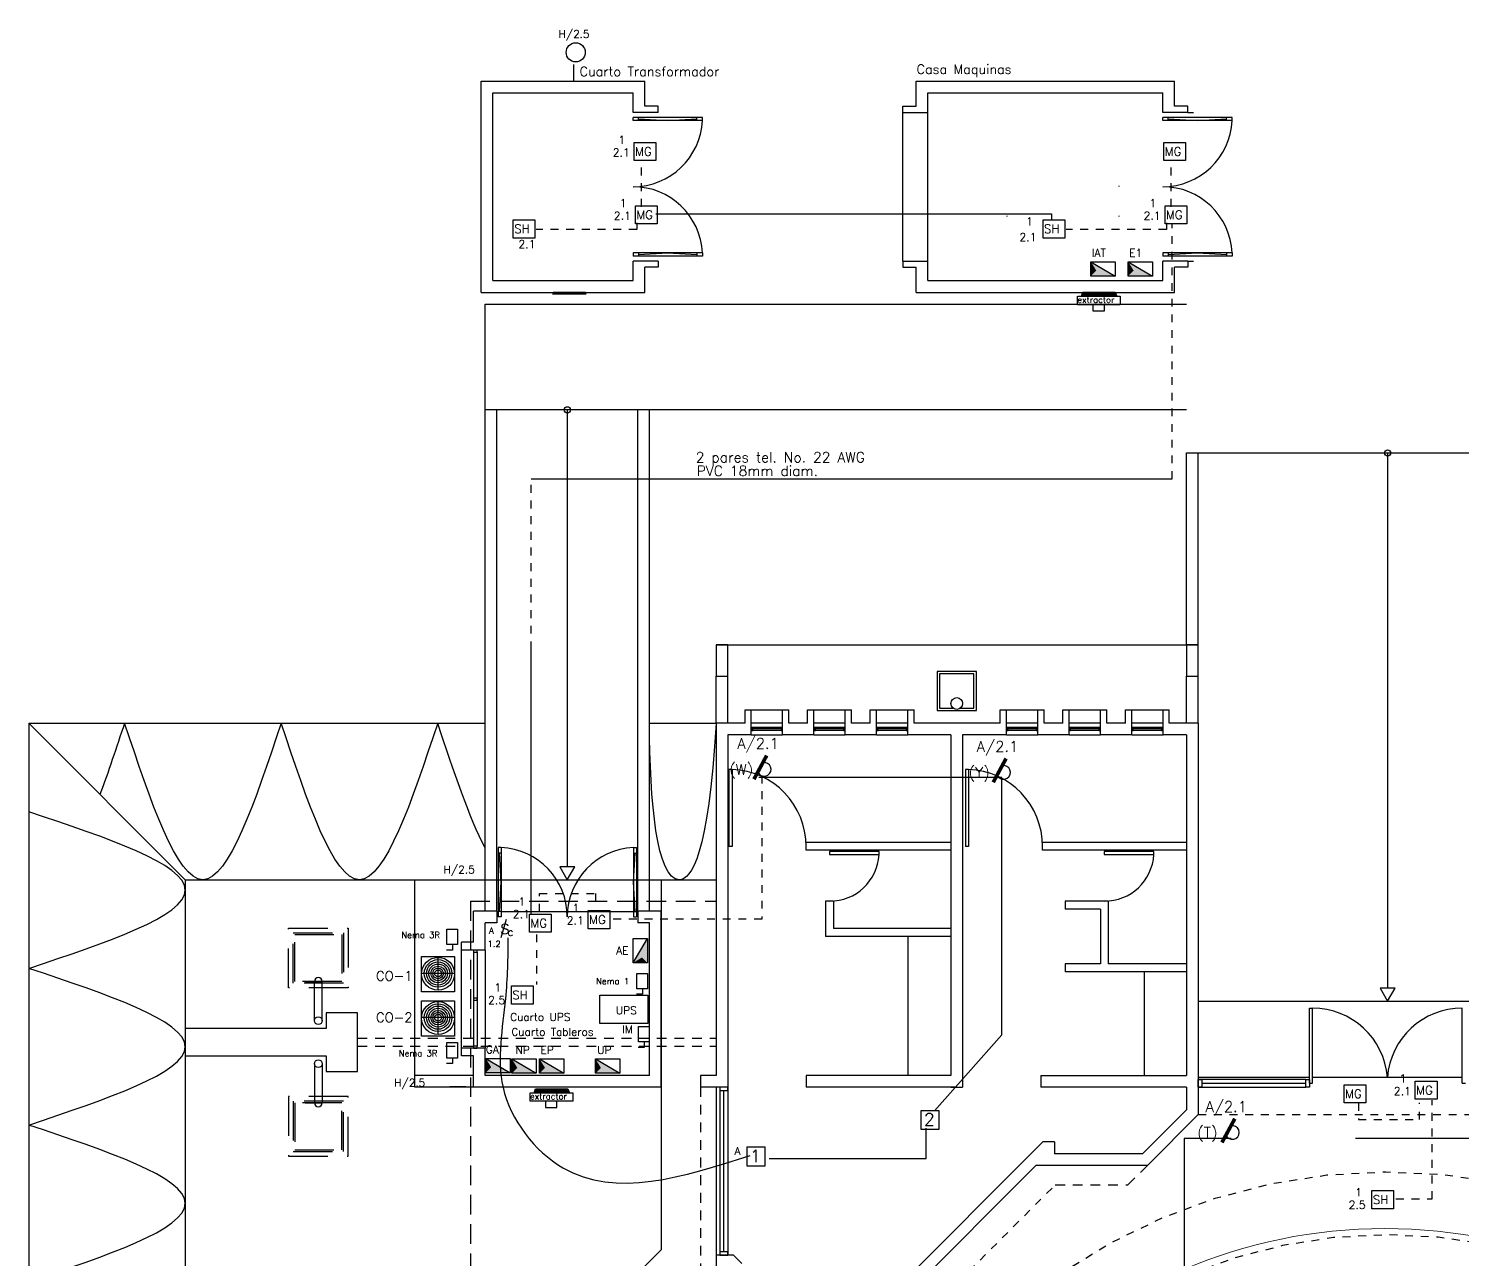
# Model space of a CAD drawing. Extents: x 638.8 to 694.4, y 623.5 to 665.5.
# Drawn here: x 659.63 to 677.94, y 649.79 to 665.51 of the extents above; entities that cross this region are included whole.
import ezdxf

# ---------------------------------------------------------------- set-up
doc = ezdxf.new("R2010")
doc.units = 0
doc.header["$LTSCALE"] = 0.5
doc.header["$MEASUREMENT"] = 0
for name, pattern in [('DASHDOTX2', [2, 1, -0.5, 0, -0.5]), ('DASHED2', [0.375, 0.25, -0.125]), ('HIDDEN', [0.375, 0.25, -0.125]), ('HIDDEN2', [0.1875, 0.125, -0.0625]), ('PHANTOM2', [31.75, 15.875, -3.175, 3.175, -3.175, 3.175, -3.175])]:
    doc.linetypes.add(name, pattern=pattern)
for name, color, linetype in [('ALUMBRADO', 3, 'CONTINUOUS'), ('columnas', 5, 'CONTINUOUS'), ('LUCES', 170, 'CONTINUOUS'), ('METAL', 6, 'CONTINUOUS'), ('MUEBLES', 6, 'CONTINUOUS'), ('paredbaños', 6, 'CONTINUOUS'), ('paredes', 1, 'CONTINUOUS'), ('PROYECCIONES', 6, 'HIDDEN'), ('PUERTAS', 6, 'CONTINUOUS'), ('SEÑALES', 4, 'CONTINUOUS'), ('talud', 5, 'CONTINUOUS'), ('texturas', 6, 'CONTINUOUS'), ('TOMAS', 4, 'HIDDEN2'), ('TUBERIA', 3, 'DASHDOTX2'), ('tuberia_alumbrado', 3, 'DASHED2'), ('UNIFILAR', 1, 'CONTINUOUS'), ('ventana', 6, 'CONTINUOUS'), ('ventanas', 6, 'CONTINUOUS')]:
    doc.layers.add(name, color=color, linetype=linetype)
doc.styles.add('romans', font='romans.shx')
doc.styles.add('STYLE2', font='romans.shx')

msp = doc.modelspace()

# ---------------------------------------------------------------- linework, layer by layer
at = {"layer": 'ALUMBRADO', "linetype": 'Continuous'}
for p, q in [((666.591, 665.049), (666.591, 664.846)), ((665.213, 651.996), (665.01, 651.996))]:
    msp.add_line(p, q, dxfattribs=at)
at = {"layer": 'ALUMBRADO', "const_width": 0.0468}
for points in [[(669.058, 656.226), (668.895, 655.923)], [(672.116, 656.188), (671.952, 655.884)], [(675.038, 651.588), (674.874, 651.284)]]:
    msp.add_lwpolyline(points, dxfattribs=at)
at = {"layer": 'ALUMBRADO', "color": 5}
for points in [[(671.033, 651.693), (671.258, 651.693), (671.258, 651.449), (671.033, 651.449)], [(668.81, 651.227), (669.034, 651.227), (669.034, 650.983), (668.81, 650.983)]]:
    msp.add_lwpolyline(points, close=True, dxfattribs=at)
at = {"layer": 'ALUMBRADO'}
msp.add_circle((666.618, 665.206), 0.122, dxfattribs=at)
for centre in [(669.026, 656.049), (672.084, 656.01), (675.006, 651.411)]:
    msp.add_arc(centre, 0.0878, 202.0969, 81.2238, dxfattribs=at)
at = {"layer": 'columnas'}
msp.add_lwpolyline([(661.63, 652.74), (661.63, 652.39), (663.43, 652.39), (663.43, 652.19), (663.83, 652.19), (663.83, 652.94), (663.43, 652.94), (663.43, 652.74), (661.63, 652.74)], dxfattribs=at)
at = {"layer": 'LUCES'}
msp.add_line((665.73, 654.13), (665.662, 653.897), dxfattribs=at)
at = {"layer": 'METAL'}
msp.add_circle((671.486, 656.89), 0.075, dxfattribs=at)
at = {"layer": 'MUEBLES'}
for p, q in [((670.861, 653.915), (670.861, 652.14)), ((673.881, 653.465), (673.881, 652.14))]:
    msp.add_line(p, q, dxfattribs=at)
at = {"layer": 'MUEBLES', "color": 1, "linetype": 'Continuous', "ltscale": 0.01}
for centre, start, end in [((673.562, 663.492), 90, 180), ((672.129, 663.117), 180, 270), ((673.562, 663.117), 180, 270)]:
    msp.add_arc(centre, 0.005, start, end, dxfattribs=at)
at = {"layer": 'paredbaños'}
for p, q in [((671.411, 655.115), (669.561, 655.115)), ((669.561, 655.015), (669.561, 655.115)), ((672.581, 655.015), (672.581, 655.115)), ((674.421, 655.115), (672.581, 655.115)), ((671.411, 655.015), (669.561, 655.015)), ((674.421, 655.015), (672.581, 655.015)), ((669.811, 654.365), (669.811, 653.915)), ((669.911, 654.365), (669.811, 654.365)), ((669.911, 654.365), (669.911, 654.015)), ((673.421, 654.365), (672.871, 654.365)), ((672.871, 654.365), (672.871, 654.265)), ((673.321, 654.265), (672.871, 654.265)), ((673.321, 654.265), (673.321, 653.565)), ((673.421, 654.365), (673.421, 653.565)), ((671.411, 654.015), (669.911, 654.015)), ((671.411, 653.915), (669.811, 653.915)), ((673.321, 653.565), (672.871, 653.565)), ((672.871, 653.565), (672.871, 653.465)), ((674.421, 653.465), (672.871, 653.465)), ((674.421, 653.565), (673.421, 653.565))]:
    msp.add_line(p, q, dxfattribs=at)
at = {"layer": 'paredes', "linetype": 'Continuous'}
for p, q in [((665.41, 664.839), (667.501, 664.839)), ((665.41, 662.429), (665.41, 664.839)), ((667.501, 664.519), (667.501, 664.839)), ((670.968, 664.839), (674.268, 664.839)), ((670.968, 664.519), (670.968, 664.839)), ((674.268, 664.519), (674.268, 664.839)), ((665.56, 664.689), (667.351, 664.689)), ((665.56, 662.349), (665.56, 664.689)), ((667.351, 664.439), (667.351, 664.689)), ((671.118, 664.689), (674.118, 664.689)), ((671.118, 664.439), (671.118, 664.689)), ((674.118, 664.439), (674.118, 664.689)), ((667.671, 664.519), (667.501, 664.519)), ((667.671, 664.439), (667.671, 664.519)), ((670.798, 664.519), (670.968, 664.519)), ((670.798, 664.439), (670.798, 664.519)), ((674.438, 664.519), (674.268, 664.519)), ((674.438, 664.439), (674.438, 664.519)), ((667.671, 664.439), (667.351, 664.439)), ((670.798, 664.439), (671.118, 664.439)), ((674.438, 664.439), (674.118, 664.439)), ((665.41, 662.141), (665.41, 662.461)), ((665.56, 662.291), (665.56, 662.541)), ((667.351, 662.291), (667.351, 662.541)), ((667.671, 662.541), (667.351, 662.541)), ((667.501, 662.141), (667.501, 662.461)), ((667.671, 662.461), (667.501, 662.461)), ((667.671, 662.541), (667.671, 662.461)), ((670.798, 662.541), (671.118, 662.541)), ((670.798, 662.541), (670.798, 662.461)), ((670.798, 662.461), (670.968, 662.461)), ((670.968, 662.141), (670.968, 662.461)), ((671.118, 662.291), (671.118, 662.541)), ((674.118, 662.291), (674.118, 662.541)), ((674.438, 662.541), (674.118, 662.541)), ((674.268, 662.141), (674.268, 662.461)), ((674.438, 662.461), (674.268, 662.461)), ((674.438, 662.541), (674.438, 662.461)), ((665.56, 662.291), (667.351, 662.291)), ((671.118, 662.291), (674.118, 662.291)), ((665.41, 662.141), (667.501, 662.141)), ((670.968, 662.141), (674.268, 662.141))]:
    msp.add_line(p, q, dxfattribs=at)
at = {"layer": 'paredes', "color": 1, "linetype": 'Continuous'}
for p, q in [((670.798, 662.541), (670.798, 664.439)), ((671.118, 662.541), (671.118, 664.439))]:
    msp.add_line(p, q, dxfattribs=at)
at = {"layer": 'paredes', "color": 5}
msp.add_line((668.411, 657.64), (668.561, 657.64), dxfattribs=at)
at = {"layer": 'paredes'}
for p, q in [((668.781, 656.64), (668.781, 656.81)), ((668.781, 656.81), (668.861, 656.81)), ((668.861, 656.64), (668.861, 656.81)), ((669.261, 656.64), (669.261, 656.81)), ((669.261, 656.81), (669.341, 656.81)), ((669.341, 656.64), (669.341, 656.81)), ((669.581, 656.64), (669.581, 656.81)), ((669.581, 656.81), (669.661, 656.81)), ((669.661, 656.64), (669.661, 656.81)), ((670.061, 656.81), (670.141, 656.81)), ((670.061, 656.64), (670.061, 656.81)), ((670.141, 656.64), (670.141, 656.81)), ((670.381, 656.64), (670.381, 656.81)), ((670.381, 656.81), (670.461, 656.81)), ((670.461, 656.64), (670.461, 656.81)), ((670.861, 656.64), (670.861, 656.81)), ((670.861, 656.81), (670.941, 656.81)), ((670.941, 656.64), (670.941, 656.81)), ((672.041, 656.64), (672.041, 656.81)), ((672.041, 656.81), (672.121, 656.81)), ((672.121, 656.64), (672.121, 656.81)), ((672.521, 656.64), (672.521, 656.81)), ((672.521, 656.81), (672.601, 656.81)), ((672.601, 656.64), (672.601, 656.81)), ((672.841, 656.64), (672.841, 656.81)), ((672.841, 656.81), (672.921, 656.81)), ((672.921, 656.64), (672.921, 656.81)), ((673.321, 656.81), (673.401, 656.81)), ((673.321, 656.64), (673.321, 656.81)), ((673.401, 656.64), (673.401, 656.81)), ((673.641, 656.64), (673.641, 656.81)), ((673.641, 656.81), (673.721, 656.81)), ((673.721, 656.64), (673.721, 656.81)), ((674.121, 656.64), (674.121, 656.81)), ((674.121, 656.81), (674.201, 656.81)), ((674.201, 656.64), (674.201, 656.81)), ((668.411, 656.64), (668.411, 652.14)), ((668.781, 656.64), (668.411, 656.64)), ((668.861, 656.49), (668.861, 656.64)), ((669.261, 656.49), (669.261, 656.64)), ((669.581, 656.64), (669.341, 656.64)), ((669.661, 656.49), (669.661, 656.64)), ((669.661, 656.49), (669.661, 656.64)), ((670.061, 656.49), (670.061, 656.64)), ((670.061, 656.49), (670.061, 656.64)), ((670.381, 656.64), (670.141, 656.64)), ((670.461, 656.49), (670.461, 656.64)), ((670.861, 656.49), (670.861, 656.64)), ((672.041, 656.64), (670.941, 656.64)), ((672.121, 656.49), (672.121, 656.64)), ((672.521, 656.49), (672.521, 656.64)), ((672.841, 656.64), (672.601, 656.64)), ((672.921, 656.49), (672.921, 656.64)), ((672.921, 656.49), (672.921, 656.64)), ((673.321, 656.49), (673.321, 656.64)), ((673.321, 656.49), (673.321, 656.64)), ((673.641, 656.64), (673.401, 656.64)), ((673.721, 656.49), (673.721, 656.64)), ((674.121, 656.49), (674.121, 656.64)), ((674.571, 656.64), (674.201, 656.64)), ((674.571, 656.64), (674.571, 651.64)), ((668.561, 656.49), (668.561, 651.99)), ((668.861, 656.49), (668.561, 656.49)), ((669.661, 656.49), (669.261, 656.49)), ((670.461, 656.49), (670.061, 656.49)), ((671.411, 656.49), (670.861, 656.49)), ((671.411, 656.49), (671.411, 652.14)), ((671.561, 656.49), (671.561, 651.99)), ((672.121, 656.49), (671.561, 656.49)), ((672.921, 656.49), (672.521, 656.49)), ((673.721, 656.49), (673.321, 656.49)), ((674.421, 656.49), (674.121, 656.49)), ((674.421, 656.49), (674.421, 652.14)), ((665.611, 654.24), (665.311, 654.24)), ((665.311, 653.84), (665.311, 654.24)), ((665.611, 654.24), (665.461, 654.24)), ((665.611, 654.24), (665.611, 654.09)), ((667.711, 654.24), (667.411, 654.24)), ((667.411, 654.24), (667.411, 654.09)), ((667.711, 651.99), (667.711, 654.24)), ((665.461, 653.74), (665.461, 654.09)), ((665.611, 654.09), (665.461, 654.09)), ((667.561, 654.09), (667.411, 654.09)), ((667.561, 652.14), (667.561, 654.09)), ((665.311, 653.84), (665.161, 653.84)), ((665.161, 653.74), (665.161, 653.84)), ((665.461, 653.74), (665.161, 653.74)), ((665.461, 652.49), (665.161, 652.49)), ((665.161, 652.39), (665.161, 652.49)), ((665.311, 652.39), (665.161, 652.39)), ((665.311, 651.99), (665.311, 652.39)), ((665.461, 652.14), (665.461, 652.49)), ((667.561, 652.14), (665.461, 652.14)), ((668.411, 652.14), (668.211, 652.14)), ((668.211, 652.14), (668.211, 651.99)), ((671.411, 652.14), (669.561, 652.14)), ((669.561, 652.14), (669.561, 651.99)), ((672.561, 652.14), (674.421, 652.14)), ((672.561, 652.14), (672.561, 651.99)), ((667.711, 651.99), (665.311, 651.99)), ((668.561, 651.99), (668.211, 651.99)), ((671.48, 651.99), (669.561, 651.99)), ((671.411, 651.99), (671.561, 651.99)), ((674.421, 651.99), (672.561, 651.99)), ((674.421, 651.99), (674.421, 651.702)), ((673.859, 651.14), (674.421, 651.702)), ((673.921, 650.99), (674.571, 651.64)), ((669.49, 648.195), (672.585, 651.29)), ((672.735, 651.29), (672.585, 651.29)), ((672.735, 651.29), (672.735, 651.14)), ((673.859, 651.14), (672.735, 651.14)), ((669.596, 648.089), (672.497, 650.99)), ((673.921, 650.99), (672.497, 650.99)), ((668.633, 649.845), (668.411, 649.845)), ((668.411, 649.845), (668.411, 649.622)), ((668.739, 649.739), (668.633, 649.845))]:
    msp.add_line(p, q, dxfattribs=at)
at = {"layer": 'paredes', "color": 1}
for p, q in [((668.861, 656.81), (669.261, 656.81)), ((669.661, 656.81), (670.061, 656.81)), ((670.461, 656.81), (670.861, 656.81)), ((672.121, 656.81), (672.521, 656.81)), ((672.921, 656.81), (673.321, 656.81)), ((673.721, 656.81), (674.121, 656.81)), ((669.261, 656.64), (668.861, 656.64)), ((670.061, 656.64), (669.661, 656.64)), ((670.861, 656.64), (670.461, 656.64)), ((672.521, 656.64), (672.121, 656.64)), ((673.321, 656.64), (672.921, 656.64)), ((674.121, 656.64), (673.721, 656.64)), ((668.861, 656.49), (669.261, 656.49)), ((669.661, 656.49), (670.061, 656.49)), ((670.461, 656.49), (670.861, 656.49)), ((672.121, 656.49), (672.521, 656.49)), ((672.921, 656.49), (673.321, 656.49)), ((673.721, 656.49), (674.121, 656.49)), ((665.666, 654.235), (667.356, 654.235))]:
    msp.add_line(p, q, dxfattribs=at)
at = {"layer": 'paredes'}
for points in [[(668.411, 657.24), (668.561, 657.24), (668.561, 657.64), (668.411, 657.64)], [(674.421, 657.24), (674.571, 657.24), (674.571, 657.64), (674.421, 657.64)]]:
    msp.add_lwpolyline(points, close=True, dxfattribs=at)
at = {"layer": 'PROYECCIONES', "color": 1, "ltscale": 2}
for q in [(665.272, 632.744), (668.411, 654.365)]:
    msp.add_line((665.272, 654.365), q, dxfattribs=at)
at = {"layer": 'PROYECCIONES'}
for p, q in [((663.83, 652.615), (668.411, 652.615)), ((663.83, 652.515), (668.411, 652.515)), ((668.211, 651.99), (668.211, 649.422)), ((673.673, 650.743), (673.921, 650.99)), ((672.744, 650.743), (673.673, 650.743))]:
    msp.add_line(p, q, dxfattribs=at)
at = {"layer": 'PROYECCIONES', "ltscale": 0.8}
for p, q in [((674.571, 651.64), (679.41, 651.64)), ((668.531, 646.53), (672.744, 650.743))]:
    msp.add_line(p, q, dxfattribs=at)
for radius, start in [(7.35, 270.3718), (6.55, 270.4172)]:
    msp.add_arc((676.99, 643.555), radius, start, 270, dxfattribs=at)
at = {"layer": 'PUERTAS'}
for p, q in [((667.351, 664.335), (667.351, 664.375)), ((668.236, 664.375), (667.351, 664.375)), ((668.236, 664.335), (667.351, 664.335)), ((667.421, 664.335), (667.421, 664.375)), ((668.166, 664.335), (668.166, 664.375)), ((668.236, 664.335), (668.236, 664.375)), ((674.118, 664.335), (674.118, 664.375)), ((675.003, 664.375), (674.118, 664.375)), ((675.003, 664.335), (674.118, 664.335)), ((674.188, 664.335), (674.188, 664.375)), ((674.933, 664.335), (674.933, 664.375)), ((675.003, 664.335), (675.003, 664.375)), ((667.351, 662.645), (667.351, 662.605)), ((668.236, 662.645), (667.351, 662.645)), ((667.421, 662.645), (667.421, 662.605)), ((668.166, 662.645), (668.166, 662.605)), ((668.236, 662.645), (668.236, 662.605)), ((674.118, 662.645), (674.118, 662.605)), ((675.003, 662.645), (674.118, 662.645)), ((674.188, 662.645), (674.188, 662.605)), ((674.933, 662.645), (674.933, 662.605)), ((675.003, 662.645), (675.003, 662.605)), ((668.236, 662.605), (667.351, 662.605)), ((675.003, 662.605), (674.118, 662.605)), ((668.576, 656.049), (668.576, 655.065)), ((668.616, 656.049), (668.576, 656.049)), ((668.616, 656.049), (668.616, 655.065)), ((671.636, 656.049), (671.596, 656.049)), ((671.596, 656.049), (671.596, 655.065)), ((671.636, 656.049), (671.636, 655.065)), ((665.626, 655.05), (665.626, 654.165)), ((665.666, 655.05), (665.626, 655.05)), ((665.666, 654.98), (665.626, 654.98)), ((665.666, 655.05), (665.666, 654.165)), ((667.356, 655.05), (667.356, 654.165)), ((667.356, 655.05), (667.396, 655.05)), ((667.356, 654.98), (667.396, 654.98)), ((667.396, 655.05), (667.396, 654.165)), ((668.616, 655.065), (668.576, 655.065)), ((671.636, 655.065), (671.596, 655.065)), ((665.666, 654.235), (665.626, 654.235)), ((667.356, 654.235), (667.396, 654.235)), ((665.666, 654.165), (665.626, 654.165)), ((667.356, 654.165), (667.396, 654.165)), ((675.99, 652.04), (675.99, 653)), ((675.99, 653), (676.03, 653)), ((676.03, 652.04), (676.03, 653)), ((677.944, 652.04), (677.944, 653)), ((675.99, 652.04), (676.03, 652.04)), ((677.944, 652.04), (677.984, 652.04))]:
    msp.add_line(p, q, dxfattribs=at)
at = {"layer": 'PUERTAS', "color": 6}
for p, q in [((667.421, 664.355), (667.793, 664.335)), ((667.793, 664.335), (668.166, 664.355)), ((674.188, 664.355), (674.56, 664.335)), ((674.56, 664.335), (674.933, 664.355)), ((667.421, 662.625), (667.793, 662.645)), ((667.793, 662.645), (668.166, 662.625)), ((674.188, 662.625), (674.56, 662.645)), ((674.56, 662.645), (674.933, 662.625)), ((665.666, 654.608), (665.646, 654.98)), ((667.356, 654.608), (667.376, 654.98)), ((665.646, 654.235), (665.666, 654.608)), ((667.376, 654.235), (667.356, 654.608))]:
    msp.add_line(p, q, dxfattribs=at)
at = {"layer": 'PUERTAS'}
for points in [[(669.861, 655), (669.861, 654.96), (670.494, 654.96), (670.494, 655)], [(673.371, 655), (673.371, 654.96), (674.005, 654.96), (674.005, 655)]]:
    msp.add_lwpolyline(points, close=True, dxfattribs=at)
for centre, radius, start, end in [((667.35, 664.377), 0.887, 270.0448, 357.3062), ((674.117, 664.377), 0.887, 270.0448, 357.3062), ((667.35, 662.603), 0.887, 2.6938, 89.9552), ((674.117, 662.603), 0.887, 2.6938, 89.9552), ((668.577, 655.066), 0.984, 359.9736, 87.7351), ((671.598, 655.066), 0.984, 359.9736, 87.7351), ((665.624, 654.165), 0.887, 0.0448, 87.3062), ((667.397, 654.165), 0.887, 92.6938, 179.9552), ((669.861, 655), 0.635, 270, 356.3884), ((673.371, 655), 0.635, 270, 356.3884), ((676.03, 652.04), 0.96, 4.4808, 90), ((677.944, 652.04), 0.96, 90, 175.5192)]:
    msp.add_arc(centre, radius, start, end, dxfattribs=at)
at = {"layer": 'SEÑALES', "color": 5}
for points in [[(667.365, 664.055), (667.642, 664.055), (667.642, 663.823), (667.365, 663.823)], [(674.132, 664.055), (674.409, 664.055), (674.409, 663.823), (674.132, 663.823)], [(667.38, 663.247), (667.657, 663.247), (667.657, 663.015), (667.38, 663.015)], [(674.147, 663.247), (674.424, 663.247), (674.424, 663.015), (674.147, 663.015)], [(665.821, 663.067), (666.098, 663.067), (666.098, 662.835), (665.821, 662.835)], [(672.588, 663.067), (672.865, 663.067), (672.865, 662.835), (672.588, 662.835)], [(666.028, 654.2), (666.306, 654.2), (666.306, 653.968), (666.028, 653.968)], [(666.778, 654.246), (667.055, 654.246), (667.055, 654.014), (666.778, 654.014)], [(665.796, 653.283), (666.073, 653.283), (666.073, 653.051), (665.796, 653.051)], [(676.435, 652.022), (676.712, 652.022), (676.712, 651.79), (676.435, 651.79)], [(677.343, 652.067), (677.621, 652.067), (677.621, 651.835), (677.343, 651.835)]]:
    msp.add_lwpolyline(points, close=True, dxfattribs=at)
at = {"layer": 'SEÑALES', "color": 6}
msp.add_lwpolyline([(676.789, 650.669), (677.066, 650.669), (677.066, 650.437), (676.789, 650.437)], close=True, dxfattribs=at)
at = {"layer": 'talud', "color": 1, "linetype": 'Continuous'}
for p, q in [((674.438, 664.439), (674.51, 664.439)), ((674.438, 662.541), (674.51, 662.541))]:
    msp.add_line(p, q, dxfattribs=at)
at = {"layer": 'talud', "color": 1}
for p, q in [((674.421, 660.09), (679.56, 660.09)), ((674.421, 657.64), (674.421, 660.09)), ((674.571, 657.64), (674.571, 660.09)), ((674.571, 653.09), (679.41, 653.09))]:
    msp.add_line(p, q, dxfattribs=at)
at = {"layer": 'talud'}
for p, q in [((674.421, 657.64), (674.571, 657.64)), ((659.63, 656.64), (665.461, 656.64)), ((661.63, 654.64), (659.63, 656.64)), ((659.63, 656.64), (659.63, 629.507)), ((667.561, 656.64), (668.411, 656.64)), ((661.63, 654.64), (665.461, 654.64)), ((661.63, 654.64), (661.63, 631.507)), ((667.561, 654.64), (668.411, 654.64))]:
    msp.add_line(p, q, dxfattribs=at)
at = {"layer": 'talud', "color": 6}
for p, q in [((668.411, 656.64), (668.411, 657.24)), ((668.561, 656.64), (668.561, 657.24)), ((674.421, 656.64), (674.421, 657.24)), ((674.571, 656.64), (674.571, 657.24))]:
    msp.add_line(p, q, dxfattribs=at)
at = {"layer": 'texturas', "color": 1}
for p, q in [((665.461, 654.24), (665.461, 661.99)), ((665.461, 661.99), (674.421, 661.99)), ((674.421, 660.64), (665.461, 660.64)), ((665.611, 654.24), (665.611, 660.64)), ((666.511, 660.64), (666.511, 654.804)), ((667.411, 654.24), (667.411, 660.64)), ((667.561, 654.24), (667.561, 660.64)), ((676.99, 660.09), (676.99, 653.254)), ((664.561, 651.99), (664.561, 654.64)), ((665.461, 654.64), (667.561, 654.64)), ((667.711, 654.64), (667.711, 649.912)), ((665.161, 652.49), (665.161, 653.74)), ((665.461, 653.74), (665.461, 652.49)), ((665.311, 652.14), (664.561, 652.14)), ((665.311, 651.99), (664.561, 651.99)), ((667.205, 649.406), (667.711, 649.912))]:
    msp.add_line(p, q, dxfattribs=at)
at = {"layer": 'texturas', "linetype": 'Continuous'}
msp.add_line((668.561, 657.64), (674.421, 657.64), dxfattribs=at)
at = {"layer": 'texturas', "color": 1}
for points in [[(666.511, 654.64), (666.605, 654.804), (666.416, 654.804)], [(676.99, 653.09), (677.085, 653.254), (676.896, 653.254)]]:
    msp.add_lwpolyline(points, close=True, dxfattribs=at)
for centre in [(666.511, 660.64), (676.99, 660.09)]:
    msp.add_circle(centre, 0.04, dxfattribs=at)
at = {"layer": 'texturas'}
for points in [[(660.855, 656.64), (660.75, 656.326), (660.646, 656.012), (660.541, 655.729)], [(665.461, 655.045), (665.259, 655.429), (665.057, 656.034), (664.855, 656.64)]]:
    msp.add_open_spline(points, degree=3, dxfattribs=at)
for points in [[(662.855, 656.64), (661.855, 654.64), (660.855, 656.64)], [(664.855, 656.64), (663.855, 654.64), (662.855, 656.64)], [(659.63, 653.507), (661.63, 654.507), (659.63, 655.507)], [(659.63, 651.507), (661.63, 652.507), (659.63, 653.507)], [(659.63, 649.507), (661.63, 650.507), (659.63, 651.507)]]:
    msp.add_spline(points, degree=3, dxfattribs=at)
msp.add_open_spline([(668.411, 656.64), (668.312, 654.949), (667.707, 654.084), (667.561, 655.64), (667.561, 656.64)], degree=3, knots=[0.993455, 0.993455, 0.993455, 0.993455, 2.236068, 4.472136, 4.472136, 4.472136, 4.472136], dxfattribs=at)
at = {"layer": 'TOMAS'}
for p, q in [((667.459, 663.234), (667.459, 663.823)), ((674.226, 663.234), (674.226, 663.823)), ((667.397, 663.028), (667.397, 662.945)), ((672.697, 663.143), (672.697, 663.077)), ((674.164, 663.028), (674.164, 662.945)), ((674.236, 659.759), (674.236, 663.007)), ((667.397, 662.945), (666.115, 662.945)), ((674.164, 662.945), (672.882, 662.945)), ((666.05, 657.582), (666.05, 659.759)), ((668.997, 655.97), (668.997, 654.134)), ((666.155, 654.23), (666.155, 654.462)), ((666.155, 654.462), (666.87, 654.462)), ((666.87, 654.462), (666.87, 654.288)), ((668.997, 654.134), (667.064, 654.134)), ((666.116, 653.94), (666.116, 653.303)), ((677.559, 650.562), (677.559, 651.825)), ((676.616, 651.789), (676.616, 651.576)), ((677.399, 651.576), (677.399, 651.789)), ((676.616, 651.576), (677.399, 651.576)), ((677.096, 650.562), (677.559, 650.562))]:
    msp.add_line(p, q, dxfattribs=at)
at = {"layer": 'TOMAS', "linetype": 'Continuous'}
for p, q in [((667.641, 663.143), (672.697, 663.143)), ((666.05, 659.759), (674.236, 659.759))]:
    msp.add_line(p, q, dxfattribs=at)
at = {"layer": 'TUBERIA', "color": 1}
for p, q in [((663.162, 653.34), (663.38, 653.34)), ((663.28, 652.84), (663.28, 653.34)), ((663.38, 652.84), (663.38, 653.34)), ((663.28, 652.29), (663.28, 651.79)), ((663.38, 652.29), (663.38, 651.79)), ((663.162, 651.79), (663.38, 651.79))]:
    msp.add_line(p, q, dxfattribs=at)
for points in [[(663.71, 653.26), (662.95, 653.26), (662.95, 654.02), (663.71, 654.02)], [(663.65, 653.32), (663.01, 653.32), (663.01, 653.96), (663.65, 653.96)], [(663.63, 653.34), (663.03, 653.34), (663.03, 653.94), (663.63, 653.94)], [(663.71, 651.87), (662.95, 651.87), (662.95, 651.11), (663.71, 651.11)], [(663.65, 651.81), (663.01, 651.81), (663.01, 651.17), (663.65, 651.17)], [(663.63, 651.79), (663.03, 651.79), (663.03, 651.19), (663.63, 651.19)]]:
    msp.add_lwpolyline(points, close=True, dxfattribs=at)
at = {"layer": 'TUBERIA', "color": 1, "linetype": 'Continuous'}
for centre in [(663.33, 652.84), (663.33, 652.29)]:
    msp.add_circle(centre, 0.05, dxfattribs=at)
for centre, start, end in [((663.33, 653.34), 0, 180), ((663.33, 651.79), 180, 0)]:
    msp.add_arc(centre, 0.05, start, end, dxfattribs=at)
at = {"layer": 'tuberia_alumbrado', "color": 4, "linetype": 'Continuous'}
for p, q in [((666.05, 654.208), (666.05, 657.582)), ((672.063, 655.945), (668.959, 655.945)), ((672.063, 652.66), (672.063, 655.945)), ((671.201, 651.687), (672.063, 652.66))]:
    msp.add_line(p, q, dxfattribs=at)
at = {"layer": 'tuberia_alumbrado', "color": 4, "linetype": 'PHANTOM2'}
for p, q in [((671.093, 651.08), (671.093, 651.468)), ((684.518, 651.333), (674.391, 651.333)), ((674.391, 651.333), (674.391, 647.705)), ((669.089, 651.08), (671.093, 651.08))]:
    msp.add_line(p, q, dxfattribs=at)
at = {"layer": 'tuberia_alumbrado', "color": 5, "linetype": 'Continuous', "lineweight": 15}
msp.add_circle((676.955, 643.6), 6.584, dxfattribs=at)
at = {"layer": 'tuberia_alumbrado', "color": 4, "linetype": 'PHANTOM2'}
msp.add_spline([(665.753, 653.898), (665.721, 653.121), (665.69, 651.987), (666.452, 650.962), (668.847, 651.117)], degree=3, dxfattribs=at)
at = {"layer": 'UNIFILAR', "color": 1}
for p, q in [((673.199, 662.532), (673.51, 662.348)), ((673.675, 662.532), (673.987, 662.348)), ((667.35, 653.576), (667.534, 653.888)), ((666.155, 652.351), (666.467, 652.167))]:
    msp.add_line(p, q, dxfattribs=at)
at = {"layer": 'UNIFILAR'}
for p, q in [((666.322, 662.123), (666.751, 662.123)), ((666.328, 662.143), (666.743, 662.143)), ((673.027, 661.983), (673.027, 662.092)), ((673.032, 662.092), (673.572, 662.092)), ((673.081, 662.092), (673.095, 662.143)), ((673.086, 662.107), (673.523, 662.107)), ((673.089, 662.123), (673.518, 662.123)), ((673.095, 662.143), (673.51, 662.143)), ((673.147, 662.143), (673.147, 662.091)), ((673.205, 662.142), (673.205, 662.091)), ((673.267, 662.142), (673.267, 662.093)), ((673.324, 662.143), (673.324, 662.092)), ((673.381, 662.142), (673.381, 662.092)), ((673.453, 662.143), (673.453, 662.093)), ((673.51, 662.143), (673.532, 662.091)), ((673.572, 662.092), (673.572, 661.983)), ((673.572, 661.983), (673.027, 661.983)), ((673.224, 661.983), (673.224, 661.905)), ((673.224, 661.905), (673.372, 661.905)), ((673.372, 661.905), (673.372, 661.983)), ((666.035, 651.81), (666.035, 651.919)), ((666.04, 651.919), (666.58, 651.919)), ((666.088, 651.919), (666.103, 651.97)), ((666.094, 651.934), (666.531, 651.934)), ((666.096, 651.95), (666.525, 651.95)), ((666.103, 651.97), (666.518, 651.97)), ((666.154, 651.97), (666.154, 651.917)), ((666.212, 651.969), (666.212, 651.917)), ((666.275, 651.969), (666.275, 651.92)), ((666.331, 651.97), (666.331, 651.919)), ((666.388, 651.969), (666.388, 651.919)), ((666.461, 651.97), (666.461, 651.92)), ((666.518, 651.97), (666.54, 651.917)), ((666.58, 651.919), (666.58, 651.81)), ((666.58, 651.81), (666.035, 651.81)), ((666.232, 651.81), (666.232, 651.731)), ((666.232, 651.731), (666.379, 651.731)), ((666.379, 651.731), (666.379, 651.81))]:
    msp.add_line(p, q, dxfattribs=at)
at = {"layer": 'UNIFILAR', "color": 3}
for p, q in [((664.86, 653.23), (664.86, 653.651)), ((665.043, 653.741), (664.966, 653.741)), ((665.043, 653.812), (665.043, 653.741)), ((665.063, 653.443), (664.641, 653.443)), ((667.471, 653.176), (667.393, 653.176)), ((667.471, 653.246), (667.471, 653.176)), ((664.86, 652.665), (664.86, 653.086)), ((665.063, 652.878), (664.641, 652.878)), ((667.493, 652.568), (667.493, 652.497)), ((667.493, 652.497), (667.415, 652.497)), ((665.043, 652.291), (664.966, 652.291)), ((665.043, 652.362), (665.043, 652.291))]:
    msp.add_line(p, q, dxfattribs=at)
at = {"layer": 'UNIFILAR', "color": 4}
msp.add_line((665.469, 652.358), (665.78, 652.174), dxfattribs=at)
at = {"layer": 'UNIFILAR', "color": 5}
msp.add_line((665.802, 652.351), (666.113, 652.167), dxfattribs=at)
at = {"layer": 'UNIFILAR', "color": 6}
msp.add_line((666.87, 652.351), (667.181, 652.167), dxfattribs=at)
at = {"layer": 'UNIFILAR', "color": 1}
for points in [[(673.199, 662.348), (673.199, 662.532), (673.51, 662.532), (673.51, 662.348)], [(673.675, 662.348), (673.675, 662.532), (673.987, 662.532), (673.987, 662.348)], [(667.534, 653.576), (667.35, 653.576), (667.35, 653.888), (667.534, 653.888)], [(666.155, 652.167), (666.155, 652.351), (666.467, 652.351), (666.467, 652.167)]]:
    msp.add_lwpolyline(points, close=True, dxfattribs=at)
at = {"layer": 'UNIFILAR', "color": 3}
for points in [[(665.107, 653.812), (664.973, 653.812), (664.973, 654.009), (665.107, 654.009)], [(665.068, 653.657), (665.068, 653.208), (664.647, 653.208), (664.647, 653.657)], [(667.534, 653.246), (667.4, 653.246), (667.4, 653.444), (667.534, 653.444)], [(665.068, 653.091), (665.068, 652.643), (664.647, 652.643), (664.647, 653.091)], [(667.556, 652.568), (667.422, 652.568), (667.422, 652.765), (667.556, 652.765)], [(665.107, 652.362), (664.973, 652.362), (664.973, 652.559), (665.107, 652.559)]]:
    msp.add_lwpolyline(points, close=True, dxfattribs=at)
at = {"layer": 'UNIFILAR', "color": 5}
for points in [[(667.541, 653.167), (667.541, 652.804), (666.927, 652.804), (666.927, 653.167)], [(665.802, 652.167), (665.802, 652.351), (666.113, 652.351), (666.113, 652.167)]]:
    msp.add_lwpolyline(points, close=True, dxfattribs=at)
at = {"layer": 'UNIFILAR', "color": 6}
for points in [[(665.469, 652.174), (665.469, 652.358), (665.78, 652.358), (665.78, 652.174)], [(666.87, 652.167), (666.87, 652.351), (667.181, 652.351), (667.181, 652.167)]]:
    msp.add_lwpolyline(points, close=True, dxfattribs=at)
for centre, radius in [((664.86, 653.438), 0.21), ((664.86, 653.443), 0.176), ((664.86, 653.443), 0.148), ((664.86, 653.443), 0.12), ((664.86, 653.443), 0.0934), ((664.86, 653.443), 0.0681), ((664.86, 653.443), 0.0429), ((664.86, 652.873), 0.21), ((664.86, 652.878), 0.176), ((664.86, 652.878), 0.148), ((664.86, 652.878), 0.12), ((664.86, 652.878), 0.0934), ((664.86, 652.878), 0.0681), ((664.86, 652.878), 0.0429)]:
    msp.add_circle(centre, radius, dxfattribs=at)
at = {"layer": 'UNIFILAR', "color": 1}
for points in [[(673.51, 662.348), (673.199, 662.532), (673.269, 662.418)], [(673.199, 662.532), (673.199, 662.348), (673.269, 662.418)], [(673.987, 662.348), (673.675, 662.532), (673.746, 662.418)], [(673.675, 662.532), (673.675, 662.348), (673.746, 662.418)], [(673.199, 662.348), (673.51, 662.348), (673.269, 662.418)], [(673.675, 662.348), (673.987, 662.348), (673.746, 662.418)], [(667.534, 653.888), (667.35, 653.576), (667.463, 653.646)], [(667.534, 653.576), (667.534, 653.888), (667.463, 653.646)], [(667.35, 653.576), (667.534, 653.576), (667.463, 653.646)], [(666.467, 652.167), (666.155, 652.351), (666.226, 652.237)], [(666.155, 652.351), (666.155, 652.167), (666.226, 652.237)], [(666.155, 652.167), (666.467, 652.167), (666.226, 652.237)]]:
    msp.add_solid(points, dxfattribs=at)
at = {"layer": 'UNIFILAR', "color": 4}
for points in [[(665.78, 652.174), (665.469, 652.358), (665.539, 652.244)], [(665.469, 652.358), (665.469, 652.174), (665.539, 652.244)], [(665.469, 652.174), (665.78, 652.174), (665.539, 652.244)]]:
    msp.add_solid(points, dxfattribs=at)
at = {"layer": 'UNIFILAR', "color": 5}
for points in [[(666.113, 652.167), (665.802, 652.351), (665.872, 652.237)], [(665.802, 652.351), (665.802, 652.167), (665.872, 652.237)], [(665.802, 652.167), (666.113, 652.167), (665.872, 652.237)]]:
    msp.add_solid(points, dxfattribs=at)
at = {"layer": 'UNIFILAR', "color": 6}
for points in [[(667.181, 652.167), (666.87, 652.351), (666.94, 652.237)], [(666.87, 652.351), (666.87, 652.167), (666.94, 652.237)], [(666.87, 652.167), (667.181, 652.167), (666.94, 652.237)]]:
    msp.add_solid(points, dxfattribs=at)
at = {"layer": 'ventana', "color": 1}
for p, q in [((665.311, 653.715), (665.311, 652.515)), ((665.361, 653.715), (665.361, 652.515))]:
    msp.add_line(p, q, dxfattribs=at)
for points in [[(665.361, 653.715), (665.361, 653.74), (665.311, 653.74), (665.311, 653.715)], [(665.361, 653.103), (665.361, 653.128), (665.311, 653.128), (665.311, 653.103)], [(665.361, 652.49), (665.361, 652.515), (665.311, 652.515), (665.311, 652.49)]]:
    msp.add_lwpolyline(points, close=True, dxfattribs=at)
at = {"layer": 'ventanas', "color": 6}
for p, q in [((669.241, 656.583), (668.881, 656.583)), ((670.041, 656.583), (669.681, 656.583)), ((670.841, 656.583), (670.481, 656.583)), ((672.501, 656.583), (672.141, 656.583)), ((673.301, 656.583), (672.941, 656.583)), ((674.101, 656.583), (673.741, 656.583)), ((669.241, 656.565), (668.881, 656.565)), ((669.241, 656.547), (668.881, 656.547)), ((670.041, 656.565), (669.681, 656.565)), ((670.041, 656.547), (669.681, 656.547)), ((670.841, 656.565), (670.481, 656.565)), ((670.841, 656.547), (670.481, 656.547)), ((672.501, 656.565), (672.141, 656.565)), ((672.501, 656.547), (672.141, 656.547)), ((673.301, 656.565), (672.941, 656.565)), ((673.301, 656.547), (672.941, 656.547)), ((674.101, 656.565), (673.741, 656.565)), ((674.101, 656.547), (673.741, 656.547)), ((675.99, 652.115), (674.571, 652.115)), ((677.944, 652.115), (676.03, 652.115))]:
    msp.add_line(p, q, dxfattribs=at)
at = {"layer": 'ventanas'}
for p, q in [((675.946, 652.09), (674.571, 652.09)), ((674.615, 652.04), (675.946, 652.04)), ((668.411, 651.99), (668.411, 649.845)), ((668.461, 651.99), (668.461, 649.845)), ((668.511, 649.889), (668.511, 651.946)), ((668.561, 651.99), (668.561, 649.845)), ((674.571, 651.99), (675.946, 651.99))]:
    msp.add_line(p, q, dxfattribs=at)
at = {"layer": 'ventanas', "color": 6}
for points in [[(671.236, 656.799), (671.736, 656.799), (671.736, 657.299), (671.236, 657.299)], [(668.861, 656.585), (668.861, 656.545), (668.881, 656.545), (668.881, 656.585)], [(669.241, 656.585), (669.241, 656.545), (669.261, 656.545), (669.261, 656.585)], [(669.661, 656.585), (669.661, 656.545), (669.681, 656.545), (669.681, 656.585)], [(670.041, 656.585), (670.041, 656.545), (670.061, 656.545), (670.061, 656.585)], [(670.461, 656.585), (670.461, 656.545), (670.481, 656.545), (670.481, 656.585)], [(670.841, 656.585), (670.841, 656.545), (670.861, 656.545), (670.861, 656.585)], [(672.121, 656.585), (672.121, 656.545), (672.141, 656.545), (672.141, 656.585)], [(672.501, 656.585), (672.501, 656.545), (672.521, 656.545), (672.521, 656.585)], [(672.921, 656.585), (672.921, 656.545), (672.941, 656.545), (672.941, 656.585)], [(673.301, 656.585), (673.301, 656.545), (673.321, 656.545), (673.321, 656.585)], [(673.721, 656.585), (673.721, 656.545), (673.741, 656.545), (673.741, 656.585)], [(674.101, 656.585), (674.101, 656.545), (674.121, 656.545), (674.121, 656.585)]]:
    msp.add_lwpolyline(points, close=True, dxfattribs=at)
msp.add_lwpolyline([(671.529, 656.829), (671.706, 656.829), (671.706, 657.269), (671.266, 657.269), (671.266, 656.829), (671.442, 656.829)], dxfattribs=at)
at = {"layer": 'ventanas'}
for points in [[(674.615, 651.99), (674.571, 651.99), (674.571, 652.09), (674.615, 652.09)], [(675.99, 651.99), (675.946, 651.99), (675.946, 652.09), (675.99, 652.09)], [(668.561, 651.946), (668.561, 651.99), (668.461, 651.99), (668.461, 651.946)], [(668.561, 649.845), (668.561, 649.889), (668.461, 649.889), (668.461, 649.845)]]:
    msp.add_lwpolyline(points, close=True, dxfattribs=at)

# ---------------------------------------------------------------- texts
at = {"layer": 'ALUMBRADO', "color": 1, "style": 'romans'}
for s, height, p in [('H/2.5', 0.0987, (666.398, 665.391)), ('IAT', 0.0987, (673.212, 662.596)), ('E1', 0.0987, (673.688, 662.596)), ('2 pares tel. No. 22 AWG', 0.13, (668.151, 659.97)), ('PVC 18mm diam.', 0.13, (668.164, 659.796)), ('A/2.1', 0.1371, (668.684, 656.312)), ('A/2.1', 0.1371, (671.742, 656.273)), ('(W)', 0.1371, (668.58, 655.98)), ('(Y)', 0.1371, (671.638, 655.941)), ('H/2.5', 0.0987, (664.931, 654.72)), ('A', 0.0789, (665.511, 653.95)), ('Nema 3R', 0.0789, (664.391, 653.895)), ('1.2', 0.0789, (665.491, 653.781)), ('c', 0.102, (665.747, 653.921)), ('AE', 0.0987, (667.137, 653.686)), ('Nema 1', 0.0789, (666.878, 653.304)), ('Cuarto UPS', 0.0987, (665.78, 652.836)), ('UPS', 0.0987, (667.132, 652.921)), ('Cuarto Tableros', 0.09865, (665.796, 652.647)), ('IM', 0.0987, (667.211, 652.678)), ('Nema 3R', 0.0789, (664.358, 652.384)), ('GA', 0.0987, (665.471, 652.422)), ('NP', 0.0987, (665.848, 652.415)), ('EP', 0.0987, (666.168, 652.415)), ('UP', 0.0987, (666.894, 652.415)), ('H/2.5', 0.0987, (664.299, 651.997)), ('A/2.1', 0.1371, (674.664, 651.673)), ('(T)', 0.1371, (674.559, 651.341)), ('A', 0.0987, (668.648, 651.127)), ('1', 0.158, (668.845, 651.033))]:
    msp.add_text(s, height=height, dxfattribs=at).set_placement(p)
at = {"layer": 'ALUMBRADO', "color": 5, "style": 'romans'}
for s, p in [('Cuarto Transformador', (666.668, 664.902)), ('Casa Maquinas', (670.972, 664.93))]:
    msp.add_text(s, height=0.12, dxfattribs=at).set_placement(p)
at = {"layer": 'ALUMBRADO', "color": 3, "style": 'romans'}
msp.add_text('2', height=0.158, dxfattribs=at).set_placement((671.068, 651.499))
at = {"layer": 'LUCES'}
msp.add_text('S', height=0.136, dxfattribs=at).set_placement((665.652, 653.943))
at = {"layer": 'SEÑALES', "color": 1, "style": 'romans'}
for s, p in [('MG', (667.376, 663.884)), ('MG', (674.143, 663.884)), ('MG', (667.392, 663.077)), ('MG', (674.158, 663.077)), ('SH', (665.833, 662.897)), ('SH', (672.6, 662.897)), ('MG', (666.04, 654.03)), ('MG', (666.79, 654.075)), ('SH', (665.808, 653.112)), ('MG', (677.355, 651.897)), ('MG', (676.446, 651.851)), ('SH', (676.801, 650.499))]:
    msp.add_text(s, height=0.1101, dxfattribs=at).set_placement(p)
at = {"layer": 'TOMAS', "color": 1, "style": 'romans'}
for s, height, p in [('1', 0.102, (667.164, 664.038)), ('2.1', 0.1022, (667.09, 663.877)), ('2.1', 0.1022, (667.105, 663.069)), ('1', 0.102, (667.179, 663.23)), ('2.1', 0.1022, (673.872, 663.069)), ('1', 0.102, (673.946, 663.23)), ('1', 0.102, (672.372, 662.996)), ('2.1', 0.1022, (665.886, 662.706)), ('2.1', 0.1022, (672.286, 662.795)), ('1', 0.102, (665.888, 654.31)), ('2.1', 0.1022, (665.814, 654.149)), ('1', 0.102, (666.577, 654.229)), ('2.1', 0.1022, (666.503, 654.068)), ('1', 0.102, (665.58, 653.212)), ('2.5', 0.1022, (665.498, 653.05)), ('1', 0.102, (677.143, 652.05)), ('2.1', 0.1022, (677.069, 651.889)), ('2.5', 0.1022, (676.491, 650.436)), ('1', 0.102, (676.573, 650.598))]:
    msp.add_text(s, height=height, dxfattribs=at).set_placement(p)
at = {"layer": 'UNIFILAR', "style": 'romans'}
for p in [(673.027, 662.007), (666.034, 651.834)]:
    msp.add_text('extractor', height=0.0782, dxfattribs=at).set_placement(p)
at = {"layer": 'UNIFILAR', "color": 1, "style": 'STYLE2'}
for s, p in [('CO-1', (664.067, 653.35)), ('CO-2', (664.067, 652.82))]:
    msp.add_text(s, height=0.1224, dxfattribs=at).set_placement(p)

doc.saveas('drawing.dxf')
